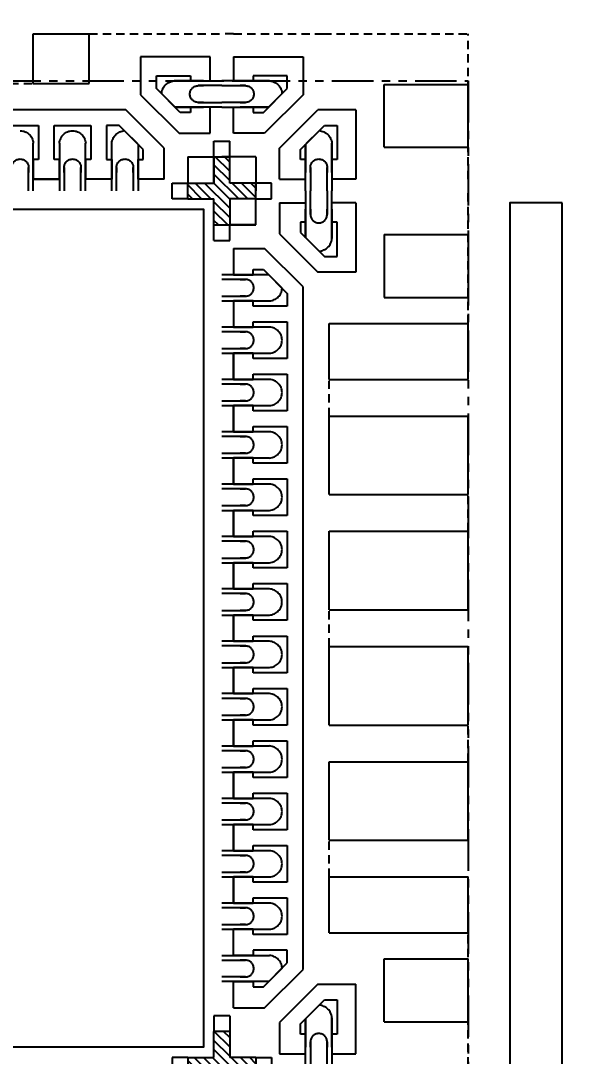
# Model space of a CAD drawing. Extents: x 0 to 864, y 0 to 559.
# Drawn here: x 329.89 to 340.63, y 402.69 to 422.47 of the extents above; entities that cross this region are included whole.
import ezdxf

# ---------------------------------------------------------------- set-up
doc = ezdxf.new("R2010")
doc.units = 0
doc.header["$LTSCALE"] = 12.7
doc.header["$MEASUREMENT"] = 0
doc.header["$PDMODE"] = 2
doc.linetypes.add('HIDDEN', pattern=[0.375, 0.25, -0.125])
doc.linetypes.add('PHANTOM', pattern=[2.5, 1.25, -0.25, 0.25, -0.25, 0.25, -0.25])
doc.layers.get('0').update_dxf_attribs({"linetype": 'CONTINUOUS'})
doc.layers.get('DEFPOINTS').update_dxf_attribs({"linetype": 'CONTINUOUS'})
for name, color, linetype in [('SH-01_DIM', 4, 'CONTINUOUS'), ('SH-01_HATCH', 10, 'CONTINUOUS'), ('SH-01_HIDDEN', 6, 'HIDDEN'), ('SH-01_MISC', 5, 'CONTINUOUS'), ('SH-01_OBJECT', 7, 'CONTINUOUS'), ('SH-01_PHANTOM', 1, 'PHANTOM')]:
    doc.layers.add(name, color=color, linetype=linetype)
doc.styles.get("Standard").update_dxf_attribs({"font": 'simplex.shx', "width": 0.82})
doc.dimstyles.get("Standard").update_dxf_attribs({"dimtxt": 0.18, "dimasz": 0.18, "dimexe": 0.18, "dimexo": 0.0625, "dimgap": 0.09, "dimtad": 0, "dimtih": 1, "dimtoh": 1, "dimdec": 4, "dimzin": 0, "dimdsep": 46, "dimtxsty": 'Standard', "dimcen": 0.09, "dimadec": 0, "dimazin": 0, "dimtfac": 1, "dimtdec": 4, "dimtofl": 0, "dimtmove": 0, "dimatfit": 3, "dimfxl": 1, "dimtolj": 1, "dimtzin": 0, "dimarcsym": 0})

# ---------------------------------------------------------------- blocks, each defined once
blk = doc.blocks.new('*D110')
at = {"layer": 'DEFPOINTS', "color": 0, "ltscale": 0.05, "transparency": 16777216}
for p in [(142.081, 441.652), (142.081, 429.037), (437.581, 335.717)]:
    blk.add_point(p, dxfattribs=at)
at = {"layer": 'SH-01_DIM', "ltscale": 0.05, "transparency": 16777216}
blk.add_line((142.081, 431.577), (142.081, 441.652), dxfattribs=at)
at = {"layer": 'SH-01_DIM', "ltscale": 0.05, "transparency": 16777216, "insert": (142.081, 446.637), "char_height": 1.524, "attachment_point": 5, "rotation": 90}
blk.add_mtext('\\A1; 147.7500', dxfattribs=at)
blk = doc.blocks.new('_Open30')
at = {"color": 0, "lineweight": -2}
for p, q in [((-1, 0.2679), (0, 0)), ((0, 0), (-1, -0.2679)), ((0, 0), (-1, 0))]:
    blk.add_line(p, q, dxfattribs=at)
blk = doc.blocks.new('*D111')
at = {"layer": 'DEFPOINTS', "color": 0, "ltscale": 0.05, "transparency": 16777216}
for p in [(132.086, 446.023), (137.581, 429.717), (437.581, 335.717)]:
    blk.add_point(p, dxfattribs=at)
at = {"layer": 'SH-01_DIM', "ltscale": 0.05, "transparency": 16777216}
for p, q in [((132.086, 439.673), (132.086, 446.023)), ((137.581, 436.067), (132.086, 439.673)), ((137.581, 432.257), (137.581, 436.067))]:
    blk.add_line(p, q, dxfattribs=at)
at = {"layer": 'SH-01_DIM', "ltscale": 0.05, "transparency": 16777216, "insert": (132.086, 454.967), "char_height": 1.524, "attachment_point": 5, "rotation": 90}
blk.add_mtext('\\A1; 150.000±0.0760', dxfattribs=at)
blk = doc.blocks.new('*D113')
at = {"layer": 'DEFPOINTS', "color": 0, "ltscale": 0.05, "transparency": 16777216}
for p in [(181.739, 453.515), (178.681, 429.037), (437.581, 335.717)]:
    blk.add_point(p, dxfattribs=at)
at = {"layer": 'SH-01_DIM', "ltscale": 0.05, "transparency": 16777216}
for p, q in [((181.739, 447.165), (181.739, 453.515)), ((178.681, 440.815), (181.739, 447.165)), ((178.681, 431.577), (178.681, 440.815))]:
    blk.add_line(p, q, dxfattribs=at)
at = {"layer": 'SH-01_DIM', "ltscale": 0.05, "transparency": 16777216, "insert": (181.739, 458.5), "char_height": 1.524, "attachment_point": 5, "rotation": 90}
blk.add_mtext('\\A1; 129.4500', dxfattribs=at)
blk = doc.blocks.new('*D114')
at = {"layer": 'DEFPOINTS', "color": 0, "ltscale": 0.05, "transparency": 16777216}
for p in [(278.512, 453.515), (278.431, 429.037), (437.581, 335.717)]:
    blk.add_point(p, dxfattribs=at)
at = {"layer": 'SH-01_DIM', "ltscale": 0.05, "transparency": 16777216}
for p, q in [((278.512, 447.165), (278.512, 453.515)), ((278.431, 440.815), (278.512, 447.165)), ((278.431, 431.577), (278.431, 440.815))]:
    blk.add_line(p, q, dxfattribs=at)
at = {"layer": 'SH-01_DIM', "ltscale": 0.05, "transparency": 16777216, "insert": (278.512, 458.024), "char_height": 1.524, "attachment_point": 5, "rotation": 90}
blk.add_mtext('\\A1; 79.5750', dxfattribs=at)
blk = doc.blocks.new('*D115')
at = {"layer": 'DEFPOINTS', "color": 0, "ltscale": 0.05, "transparency": 16777216}
for p in [(289.241, 453.515), (289.831, 429.037), (437.581, 335.717)]:
    blk.add_point(p, dxfattribs=at)
at = {"layer": 'SH-01_DIM', "ltscale": 0.05, "transparency": 16777216}
for p, q in [((289.241, 447.165), (289.241, 453.515)), ((289.831, 440.815), (289.241, 447.165)), ((289.831, 431.577), (289.831, 440.815))]:
    blk.add_line(p, q, dxfattribs=at)
at = {"layer": 'SH-01_DIM', "ltscale": 0.05, "transparency": 16777216, "insert": (289.241, 458.024), "char_height": 1.524, "attachment_point": 5, "rotation": 90}
blk.add_mtext('\\A1; 73.8750', dxfattribs=at)
blk = doc.blocks.new('*D116')
at = {"layer": 'DEFPOINTS', "color": 0, "ltscale": 0.05, "transparency": 16777216}
for p in [(323.835, 453.515), (326.431, 429.037), (437.581, 335.717)]:
    blk.add_point(p, dxfattribs=at)
at = {"layer": 'SH-01_DIM', "ltscale": 0.05, "transparency": 16777216}
for p, q in [((323.835, 447.165), (323.835, 453.515)), ((326.431, 440.815), (323.835, 447.165)), ((326.431, 431.577), (326.431, 440.815))]:
    blk.add_line(p, q, dxfattribs=at)
at = {"layer": 'SH-01_DIM', "ltscale": 0.05, "transparency": 16777216, "insert": (323.835, 458.024), "char_height": 1.524, "attachment_point": 5, "rotation": 90}
blk.add_mtext('\\A1; 55.5750', dxfattribs=at)
blk = doc.blocks.new('*U61')
at = {"layer": 'SH-01_MISC', "ltscale": 0.05}
blk.add_lwpolyline([(-8, 8), (8, 8), (8, -8), (-8, -8)], close=True, dxfattribs=at)
blk = doc.blocks.new('*U62')
at = {"color": 0, "linetype": 'ByBlock', "lineweight": -2, "transparency": 16777216}
blk.add_blockref('*U61', (167, 150.3), dxfattribs=at)
blk = doc.blocks.new('A$C1BB75304')
at = {"layer": 'SH-01_HIDDEN'}
for p, q in [((1.68, 16.78), (1.68, 15.887)), ((1.77, 16.33), (1.77, 16.78)), ((2.09, 16.78), (2.09, 16.33)), ((2.18, 15.87), (2.18, 16.78)), ((1.68, 15.887), (1.68, 16.43)), ((1.77, 16.43), (1.77, 16.33)), ((2.09, 16.33), (2.09, 16.43)), ((2.18, 16.43), (2.18, 15.87)), ((1.937, 15.63), (1.69, 15.877)), ((0.973, 15.18), (0.08, 15.18)), ((0.53, 15.09), (0.08, 15.09)), ((0.973, 15.18), (0.43, 15.18)), ((0.43, 15.09), (0.53, 15.09)), ((1.23, 14.923), (0.983, 15.17)), ((0.08, 14.77), (0.53, 14.77)), ((0.08, 14.68), (0.99, 14.68)), ((0.53, 14.77), (0.43, 14.77)), ((0.43, 14.68), (0.99, 14.68)), ((0.99, 14.18), (0.08, 14.18)), ((0.53, 14.09), (0.08, 14.09)), ((0.99, 14.18), (0.43, 14.18)), ((0.43, 14.09), (0.53, 14.09)), ((0.08, 13.77), (0.53, 13.77)), ((0.08, 13.68), (0.99, 13.68)), ((0.53, 13.77), (0.43, 13.77)), ((0.43, 13.68), (0.99, 13.68)), ((0.99, 13.18), (0.08, 13.18)), ((0.53, 13.09), (0.08, 13.09)), ((0.99, 13.18), (0.43, 13.18)), ((0.43, 13.09), (0.53, 13.09)), ((0.08, 12.77), (0.53, 12.77)), ((0.08, 12.68), (0.99, 12.68)), ((0.53, 12.77), (0.43, 12.77)), ((0.43, 12.68), (0.99, 12.68)), ((0.99, 12.18), (0.08, 12.18)), ((0.53, 12.09), (0.08, 12.09)), ((0.99, 12.18), (0.43, 12.18)), ((0.43, 12.09), (0.53, 12.09)), ((0.08, 11.77), (0.53, 11.77)), ((0.08, 11.68), (0.99, 11.68)), ((0.53, 11.77), (0.43, 11.77)), ((0.43, 11.68), (0.99, 11.68)), ((0.99, 11.18), (0.08, 11.18)), ((0.53, 11.09), (0.08, 11.09)), ((0.99, 11.18), (0.43, 11.18)), ((0.43, 11.09), (0.53, 11.09)), ((0.08, 10.77), (0.53, 10.77)), ((0.08, 10.68), (0.99, 10.68)), ((0.53, 10.77), (0.43, 10.77)), ((0.43, 10.68), (0.99, 10.68)), ((0.99, 10.18), (0.08, 10.18)), ((0.53, 10.09), (0.08, 10.09)), ((0.99, 10.18), (0.43, 10.18)), ((0.43, 10.09), (0.53, 10.09)), ((0.08, 9.77), (0.53, 9.77)), ((0.53, 9.77), (0.43, 9.77)), ((0.08, 9.68), (0.99, 9.68)), ((0.43, 9.68), (0.99, 9.68)), ((0.99, 9.18), (0.08, 9.18)), ((0.99, 9.18), (0.43, 9.18)), ((0.53, 9.09), (0.08, 9.09)), ((0.43, 9.09), (0.53, 9.09)), ((0.08, 8.77), (0.53, 8.77)), ((0.53, 8.77), (0.43, 8.77)), ((0.08, 8.68), (0.99, 8.68)), ((0.43, 8.68), (0.99, 8.68)), ((0.99, 8.18), (0.08, 8.18)), ((0.99, 8.18), (0.43, 8.18)), ((0.53, 8.09), (0.08, 8.09)), ((0.43, 8.09), (0.53, 8.09)), ((0.08, 7.77), (0.53, 7.77)), ((0.53, 7.77), (0.43, 7.77)), ((0.08, 7.68), (0.99, 7.68)), ((0.43, 7.68), (0.99, 7.68)), ((0.99, 7.18), (0.08, 7.18)), ((0.99, 7.18), (0.43, 7.18)), ((0.53, 7.09), (0.08, 7.09)), ((0.43, 7.09), (0.53, 7.09)), ((0.08, 6.77), (0.53, 6.77)), ((0.53, 6.77), (0.43, 6.77)), ((0.08, 6.68), (0.99, 6.68)), ((0.43, 6.68), (0.99, 6.68)), ((0.99, 6.18), (0.08, 6.18)), ((0.99, 6.18), (0.43, 6.18)), ((0.53, 6.09), (0.08, 6.09)), ((0.43, 6.09), (0.53, 6.09)), ((0.08, 5.77), (0.53, 5.77)), ((0.53, 5.77), (0.43, 5.77)), ((0.08, 5.68), (0.99, 5.68)), ((0.43, 5.68), (0.99, 5.68)), ((0.99, 5.18), (0.08, 5.18)), ((0.99, 5.18), (0.43, 5.18)), ((0.53, 5.09), (0.08, 5.09)), ((0.43, 5.09), (0.53, 5.09)), ((0.08, 4.77), (0.53, 4.77)), ((0.53, 4.77), (0.43, 4.77)), ((0.08, 4.68), (0.99, 4.68)), ((0.43, 4.68), (0.99, 4.68)), ((0.99, 4.18), (0.08, 4.18)), ((0.99, 4.18), (0.43, 4.18)), ((0.53, 4.09), (0.08, 4.09)), ((0.43, 4.09), (0.53, 4.09)), ((0.08, 3.77), (0.53, 3.77)), ((0.53, 3.77), (0.43, 3.77)), ((0.08, 3.68), (0.99, 3.68)), ((0.43, 3.68), (0.99, 3.68)), ((0.99, 3.18), (0.08, 3.18)), ((0.99, 3.18), (0.43, 3.18)), ((0.53, 3.09), (0.08, 3.09)), ((0.43, 3.09), (0.53, 3.09)), ((0.08, 2.77), (0.53, 2.77)), ((0.53, 2.77), (0.43, 2.77)), ((0.08, 2.68), (0.99, 2.68)), ((0.43, 2.68), (0.99, 2.68)), ((0.08, 2.18), (0.99, 2.18)), ((0.43, 2.18), (0.99, 2.18)), ((0.08, 2.09), (0.53, 2.09)), ((0.53, 2.09), (0.43, 2.09)), ((1.23, 1.937), (0.983, 1.69)), ((0.53, 1.77), (0.08, 1.77)), ((0.973, 1.68), (0.08, 1.68)), ((0.43, 1.77), (0.53, 1.77)), ((0.973, 1.68), (0.43, 1.68)), ((1.937, 1.23), (1.69, 0.983)), ((2.18, 0.43), (2.18, 0.99)), ((2.18, 0.99), (2.18, 0.08)), ((1.68, 0.973), (1.68, 0.43)), ((1.68, 0.08), (1.68, 0.973)), ((1.77, 0.43), (1.77, 0.53)), ((1.77, 0.53), (1.77, 0.08)), ((2.09, 0.53), (2.09, 0.43)), ((2.09, 0.08), (2.09, 0.53))]:
    blk.add_line(p, q, dxfattribs=at)
at = {"layer": 'SH-01_HIDDEN', "ltscale": 0.05}
for p, q in [((4.78, 14.247), (4.78, 16.78)), ((2.13, 12.48), (2.13, 13.18)), ((4.78, 10.28), (4.78, 10.98)), ((2.13, 8.08), (2.13, 8.78)), ((4.78, 5.88), (4.78, 6.58)), ((2.13, 3.68), (2.13, 4.38)), ((4.78, 0.08), (4.78, 2.613))]:
    blk.add_line(p, q, dxfattribs=at)
at = {"layer": 'SH-01_HIDDEN'}
for centre, radius, start, end in [((1.93, 16.33), 0.16, 180, 0), ((1.922, 15.888), 0.259, 273.3488, 355.9159), ((0.53, 14.93), 0.16, 270, 90), ((0.972, 14.938), 0.259, 274.0841, 356.6512), ((0.53, 13.93), 0.16, 270, 90), ((0.972, 13.923), 0.258, 1.6515, 86.0105), ((0.972, 13.937), 0.258, 273.9902, 358.3483), ((0.53, 12.93), 0.16, 270, 90), ((0.972, 12.923), 0.258, 1.6515, 86.0105), ((0.972, 12.937), 0.258, 273.9902, 358.3483), ((0.53, 11.93), 0.16, 270, 90), ((0.972, 11.923), 0.258, 1.6515, 86.0105), ((0.972, 11.937), 0.258, 273.9902, 358.3483), ((0.53, 10.93), 0.16, 270, 90), ((0.972, 10.923), 0.258, 1.6515, 86.0105), ((0.972, 10.937), 0.258, 273.9902, 358.3483), ((0.53, 9.93), 0.16, 270, 90), ((0.972, 9.923), 0.258, 1.6515, 86.0105), ((0.972, 9.937), 0.258, 273.9902, 358.3483), ((0.972, 8.923), 0.258, 1.6515, 86.0105), ((0.53, 8.93), 0.16, 270, 90), ((0.972, 8.937), 0.258, 273.9902, 358.3483), ((0.972, 7.923), 0.258, 1.6515, 86.0105), ((0.53, 7.93), 0.16, 270, 90), ((0.972, 7.937), 0.258, 273.9902, 358.3483), ((0.972, 6.923), 0.258, 1.6515, 86.0105), ((0.53, 6.93), 0.16, 270, 90), ((0.972, 6.937), 0.258, 273.9902, 358.3483), ((0.972, 5.923), 0.258, 1.6515, 86.0105), ((0.53, 5.93), 0.16, 270, 90), ((0.972, 5.937), 0.258, 273.9902, 358.3483), ((0.972, 4.923), 0.258, 1.6515, 86.0105), ((0.53, 4.93), 0.16, 270, 90), ((0.972, 4.937), 0.258, 273.9902, 358.3483), ((0.972, 3.923), 0.258, 1.6515, 86.0105), ((0.53, 3.93), 0.16, 270, 90), ((0.972, 3.937), 0.258, 273.9902, 358.3483), ((0.972, 2.923), 0.258, 1.6515, 86.0105), ((0.53, 2.93), 0.16, 270, 90), ((0.972, 2.937), 0.258, 273.9902, 358.3483), ((0.972, 1.922), 0.259, 3.3488, 85.9159), ((0.53, 1.93), 0.16, 270, 90), ((1.922, 0.972), 0.259, 4.0841, 86.6512), ((1.93, 0.53), 0.16, 0, 180)]:
    blk.add_arc(centre, radius, start, end, dxfattribs=at)
at = {"layer": 'SH-01_OBJECT', "ltscale": 0.05}
for p, q in [((0.73, 16.63), (0.23, 16.63)), ((0.23, 16.63), (0.23, 16.13)), ((0.73, 16.63), (0.23, 16.63)), ((0.23, 16.63), (0.23, 16.13)), ((1.18, 16.555), (1.68, 16.555)), ((2.64, 16.555), (2.18, 16.555)), ((2.64, 16.555), (2.64, 15.23)), ((3.18, 15.947), (4.78, 15.947)), ((0.305, 15.68), (0.305, 15.18)), ((0.305, 15.68), (0.897, 15.68)), ((0.305, 14.68), (0.305, 14.18)), ((3.18, 14.747), (4.78, 14.747)), ((2.13, 14.247), (4.78, 14.247)), ((4.78, 13.18), (4.78, 14.247)), ((0.305, 13.18), (0.305, 13.68)), ((0.305, 13.68), (0.305, 13.18)), ((2.13, 13.18), (4.78, 13.18)), ((0.305, 12.18), (0.305, 12.68)), ((0.305, 12.68), (0.305, 12.18)), ((2.13, 12.48), (4.78, 12.48)), ((4.78, 10.98), (4.78, 12.48)), ((0.305, 11.18), (0.305, 11.68)), ((0.305, 11.68), (0.305, 11.18)), ((2.13, 10.98), (4.78, 10.98)), ((0.305, 10.18), (0.305, 10.68)), ((0.305, 10.68), (0.305, 10.18)), ((2.13, 10.28), (4.78, 10.28)), ((4.78, 8.78), (4.78, 10.28)), ((4.78, 8.78), (4.78, 10.28)), ((0.305, 9.18), (0.305, 9.68)), ((0.305, 9.68), (0.305, 9.18)), ((2.13, 8.78), (4.78, 8.78)), ((0.305, 8.18), (0.305, 8.68)), ((0.305, 8.68), (0.305, 8.18)), ((2.13, 8.08), (4.78, 8.08)), ((4.78, 6.58), (4.78, 8.08)), ((0.305, 7.18), (0.305, 7.68)), ((0.305, 7.68), (0.305, 7.18)), ((0.305, 6.18), (0.305, 6.68)), ((0.305, 6.68), (0.305, 6.18)), ((2.13, 6.58), (4.78, 6.58)), ((2.13, 5.88), (4.78, 5.88)), ((4.78, 4.38), (4.78, 5.88)), ((0.305, 5.18), (0.305, 5.68)), ((0.305, 5.68), (0.305, 5.18)), ((0.305, 4.18), (0.305, 4.68)), ((0.305, 4.68), (0.305, 4.18)), ((2.13, 4.38), (4.78, 4.38)), ((0.305, 3.18), (0.305, 3.68)), ((0.305, 3.68), (0.305, 3.18)), ((2.13, 3.68), (4.78, 3.68)), ((4.78, 2.613), (4.78, 3.68)), ((0.305, 2.18), (0.305, 2.68)), ((0.305, 2.18), (0.305, 2.68)), ((2.13, 2.613), (4.78, 2.613)), ((3.18, 2.113), (4.78, 2.113)), ((0.305, 1.18), (0.305, 1.68)), ((1.913, 1.63), (2.64, 1.63)), ((2.64, 0.305), (2.64, 1.63)), ((3.18, 0.913), (4.78, 0.913)), ((1.18, 0.305), (1.68, 0.305)), ((2.18, 0.305), (2.64, 0.305))]:
    blk.add_line(p, q, dxfattribs=at)
at = {"layer": 'SH-01_OBJECT', "linetype": 'Continuous'}
for p, q in [((0.73, 16.13), (0.73, 16.63)), ((0.73, 16.13), (0.23, 16.13)), ((3.18, 15.947), (3.18, 14.747)), ((4.78, 15.947), (4.78, 14.747)), ((2.13, 13.18), (2.13, 14.247)), ((2.13, 10.98), (2.13, 12.48)), ((2.13, 8.78), (2.13, 10.28)), ((2.13, 6.58), (2.13, 8.08)), ((2.13, 4.38), (2.13, 5.88)), ((2.13, 2.613), (2.13, 3.68)), ((3.18, 0.913), (3.18, 2.113)), ((4.78, 0.913), (4.78, 2.113))]:
    blk.add_line(p, q, dxfattribs=at)
at = {"layer": 'SH-01_OBJECT'}
for p, q in [((0.73, 16.13), (0.73, 16.63)), ((1.18, 16.555), (1.18, 15.963)), ((1.68, 16.555), (1.68, 16.18)), ((2.18, 16.18), (2.18, 16.555)), ((0.23, 16.13), (0.73, 16.13)), ((1.68, 16.18), (1.58, 16.18)), ((1.58, 16.18), (1.58, 15.987)), ((2.28, 16.18), (2.18, 16.18)), ((2.28, 15.53), (2.28, 16.18)), ((1.18, 15.963), (1.913, 15.23)), ((1.58, 15.987), (2.037, 15.53)), ((1.63, 14.947), (0.897, 15.68)), ((2.037, 15.53), (2.28, 15.53)), ((0.68, 15.18), (0.68, 15.28)), ((0.68, 15.28), (0.873, 15.28)), ((0.873, 15.28), (1.33, 14.823)), ((2.64, 15.23), (1.913, 15.23)), ((0.305, 15.18), (0.68, 15.18)), ((1.63, 1.913), (1.63, 14.947)), ((0.68, 14.68), (0.305, 14.68)), ((0.68, 14.58), (0.68, 14.68)), ((1.33, 14.823), (1.33, 14.58)), ((1.33, 14.58), (0.68, 14.58)), ((0.68, 14.18), (0.68, 14.28)), ((0.68, 14.28), (1.33, 14.28)), ((1.33, 14.28), (1.33, 13.58)), ((0.305, 14.18), (0.68, 14.18)), ((0.68, 13.68), (0.305, 13.68)), ((0.68, 13.58), (0.68, 13.68)), ((1.33, 13.58), (0.68, 13.58)), ((0.68, 13.18), (0.68, 13.28)), ((0.68, 13.28), (1.33, 13.28)), ((1.33, 13.28), (1.33, 12.58)), ((0.305, 13.18), (0.68, 13.18)), ((0.68, 12.68), (0.305, 12.68)), ((0.68, 12.58), (0.68, 12.68)), ((1.33, 12.58), (0.68, 12.58)), ((0.68, 12.18), (0.68, 12.28)), ((0.68, 12.28), (1.33, 12.28)), ((1.33, 12.28), (1.33, 11.58)), ((0.305, 12.18), (0.68, 12.18)), ((0.68, 11.68), (0.305, 11.68)), ((0.68, 11.58), (0.68, 11.68)), ((1.33, 11.58), (0.68, 11.58)), ((0.68, 11.18), (0.68, 11.28)), ((0.68, 11.28), (1.33, 11.28)), ((1.33, 11.28), (1.33, 10.58)), ((0.305, 11.18), (0.68, 11.18)), ((0.68, 10.68), (0.305, 10.68)), ((0.68, 10.58), (0.68, 10.68)), ((1.33, 10.58), (0.68, 10.58)), ((0.305, 10.18), (0.68, 10.18)), ((0.68, 10.18), (0.68, 10.28)), ((0.68, 10.28), (1.33, 10.28)), ((1.33, 10.28), (1.33, 9.58)), ((0.68, 9.68), (0.305, 9.68)), ((0.68, 9.58), (0.68, 9.68)), ((1.33, 9.58), (0.68, 9.58)), ((0.305, 9.18), (0.68, 9.18)), ((0.68, 9.18), (0.68, 9.28)), ((0.68, 9.28), (1.33, 9.28)), ((1.33, 9.28), (1.33, 8.58)), ((0.68, 8.68), (0.305, 8.68)), ((0.68, 8.58), (0.68, 8.68)), ((1.33, 8.58), (0.68, 8.58)), ((0.305, 8.18), (0.68, 8.18)), ((0.68, 8.18), (0.68, 8.28)), ((0.68, 8.28), (1.33, 8.28)), ((1.33, 8.28), (1.33, 7.58)), ((0.68, 7.68), (0.305, 7.68)), ((0.68, 7.58), (0.68, 7.68)), ((1.33, 7.58), (0.68, 7.58)), ((0.305, 7.18), (0.68, 7.18)), ((0.68, 7.18), (0.68, 7.28)), ((0.68, 7.28), (1.33, 7.28)), ((1.33, 7.28), (1.33, 6.58)), ((0.68, 6.68), (0.305, 6.68)), ((0.68, 6.58), (0.68, 6.68)), ((1.33, 6.58), (0.68, 6.58)), ((0.305, 6.18), (0.68, 6.18)), ((0.68, 6.18), (0.68, 6.28)), ((0.68, 6.28), (1.33, 6.28)), ((1.33, 6.28), (1.33, 5.58)), ((0.68, 5.68), (0.305, 5.68)), ((0.68, 5.58), (0.68, 5.68)), ((1.33, 5.58), (0.68, 5.58)), ((0.305, 5.18), (0.68, 5.18)), ((0.68, 5.18), (0.68, 5.28)), ((0.68, 5.28), (1.33, 5.28)), ((1.33, 5.28), (1.33, 4.58)), ((0.68, 4.68), (0.305, 4.68)), ((0.68, 4.58), (0.68, 4.68)), ((1.33, 4.58), (0.68, 4.58)), ((0.305, 4.18), (0.68, 4.18)), ((0.68, 4.18), (0.68, 4.28)), ((0.68, 4.28), (1.33, 4.28)), ((1.33, 4.28), (1.33, 3.58)), ((0.68, 3.68), (0.305, 3.68)), ((0.68, 3.58), (0.68, 3.68)), ((1.33, 3.58), (0.68, 3.58)), ((0.305, 3.18), (0.68, 3.18)), ((0.68, 3.18), (0.68, 3.28)), ((0.68, 3.28), (1.33, 3.28)), ((1.33, 3.28), (1.33, 2.58)), ((0.68, 2.68), (0.305, 2.68)), ((0.68, 2.58), (0.68, 2.68)), ((1.33, 2.58), (0.68, 2.58)), ((0.68, 2.18), (0.305, 2.18)), ((0.68, 2.28), (0.68, 2.18)), ((1.33, 2.28), (0.68, 2.28)), ((1.33, 2.037), (1.33, 2.28)), ((0.873, 1.58), (1.33, 2.037)), ((0.897, 1.18), (1.63, 1.913)), ((0.305, 1.68), (0.68, 1.68)), ((0.68, 1.68), (0.68, 1.58)), ((1.913, 1.63), (1.18, 0.897)), ((0.68, 1.58), (0.873, 1.58)), ((1.58, 0.873), (2.037, 1.33)), ((2.037, 1.33), (2.28, 1.33)), ((2.28, 1.33), (2.28, 0.68)), ((0.305, 1.18), (0.897, 1.18)), ((1.18, 0.897), (1.18, 0.305)), ((1.58, 0.68), (1.58, 0.873)), ((1.68, 0.68), (1.58, 0.68)), ((1.68, 0.305), (1.68, 0.68)), ((2.28, 0.68), (2.18, 0.68)), ((2.18, 0.68), (2.18, 0.305))]:
    blk.add_line(p, q, dxfattribs=at)
blk = doc.blocks.new('A$C6C8170C2')
at = {"layer": 'SH-01_HIDDEN'}
for p, q in [((8.21, 3), (8.21, 2.55)), ((8.3, 3), (8.3, 2.09)), ((8.8, 2.09), (8.8, 3)), ((8.89, 2.55), (8.89, 3)), ((9.21, 3), (9.21, 2.55)), ((9.3, 3), (9.3, 2.09)), ((9.8, 3), (9.8, 2.09)), ((9.89, 3), (9.89, 2.55)), ((10.21, 2.55), (10.21, 3)), ((10.3, 2.107), (10.3, 3)), ((8.21, 2.55), (8.21, 2.65)), ((8.3, 2.65), (8.3, 2.09)), ((8.8, 2.09), (8.8, 2.65)), ((8.89, 2.65), (8.89, 2.55)), ((9.21, 2.55), (9.21, 2.65)), ((9.3, 2.65), (9.3, 2.09)), ((9.8, 2.65), (9.8, 2.09)), ((9.89, 2.55), (9.89, 2.65)), ((10.21, 2.65), (10.21, 2.55)), ((10.3, 2.107), (10.3, 2.65)), ((10.043, 1.85), (10.29, 2.097)), ((10.75, 1.143), (10.997, 1.39)), ((11.007, 1.4), (11.55, 1.4)), ((11.9, 1.4), (11.007, 1.4)), ((11.55, 1.31), (11.45, 1.31)), ((11.45, 1.31), (11.9, 1.31)), ((11.45, 0.99), (11.55, 0.99)), ((11.9, 0.99), (11.45, 0.99)), ((11.55, 0.9), (10.99, 0.9)), ((10.99, 0.9), (11.9, 0.9))]:
    blk.add_line(p, q, dxfattribs=at)
at = {"layer": 'SH-01_HIDDEN', "ltscale": 0.05}
for p, q in [((7.6, 0.95), (8.3, 0.95)), ((9.367, 0), (11.9, 0))]:
    blk.add_line(p, q, dxfattribs=at)
at = {"layer": 'SH-01_HIDDEN'}
for centre, radius, start, end in [((8.05, 2.55), 0.16, 180, 0), ((9.05, 2.55), 0.16, 180, 0), ((10.05, 2.55), 0.16, 180, 0), ((8.043, 2.108), 0.258, 271.6517, 356.0098), ((9.057, 2.108), 0.258, 183.9895, 268.3485), ((9.043, 2.108), 0.258, 271.6517, 356.0098), ((10.058, 2.108), 0.259, 184.0841, 266.6512), ((11.45, 1.15), 0.16, 90, 270), ((11.008, 1.158), 0.259, 183.3488, 265.9159)]:
    blk.add_arc(centre, radius, start, end, dxfattribs=at)
at = {"layer": 'SH-01_OBJECT'}
for p, q in [((8.3, 2.4), (8.3, 2.775)), ((8.8, 2.775), (8.8, 2.4)), ((9.3, 2.4), (9.3, 2.775)), ((9.8, 2.4), (9.8, 2.775)), ((10.3, 2.775), (10.3, 2.4)), ((10.8, 2.775), (10.8, 2.183)), ((8.4, 2.4), (8.3, 2.4)), ((8.4, 1.75), (8.4, 2.4)), ((8.8, 2.4), (8.7, 2.4)), ((8.7, 2.4), (8.7, 1.75)), ((9.4, 2.4), (9.3, 2.4)), ((9.4, 1.75), (9.4, 2.4)), ((9.7, 2.4), (9.8, 2.4)), ((9.7, 1.75), (9.7, 2.4)), ((10.3, 2.4), (10.4, 2.4)), ((10.4, 2.4), (10.4, 2.207)), ((10.4, 2.207), (9.943, 1.75)), ((10.8, 2.183), (10.067, 1.45)), ((10.35, 1.167), (11.083, 1.9)), ((11.083, 1.9), (11.675, 1.9)), ((7.7, 1.75), (8.4, 1.75)), ((8.7, 1.75), (9.4, 1.75)), ((9.943, 1.75), (9.7, 1.75)), ((10.067, 1.45), (-2.967, 1.45)), ((11.107, 1.5), (10.65, 1.043)), ((11.3, 1.5), (11.107, 1.5)), ((11.3, 1.4), (11.3, 1.5)), ((11.675, 1.4), (11.3, 1.4)), ((10.35, 0.44), (10.35, 1.167)), ((10.65, 1.043), (10.65, 0.8)), ((10.65, 0.8), (11.3, 0.8)), ((11.3, 0.8), (11.3, 0.9)), ((11.3, 0.9), (11.675, 0.9))]:
    blk.add_line(p, q, dxfattribs=at)
at = {"layer": 'SH-01_OBJECT', "ltscale": 0.05}
for p, q in [((8.8, 2.775), (8.3, 2.775)), ((8.3, 2.775), (8.8, 2.775)), ((9.8, 2.775), (9.3, 2.775)), ((9.8, 2.775), (9.3, 2.775)), ((10.8, 2.775), (10.3, 2.775)), ((11.25, 2.85), (11.75, 2.85)), ((11.75, 2.85), (11.75, 2.35)), ((11.675, 1.9), (11.675, 1.4)), ((8.3, 0.95), (8.3, 0)), ((9.367, 0.95), (9.367, 0)), ((11.675, 0.9), (11.675, 0.44)), ((11.675, 0.44), (10.35, 0.44)), ((8.3, 0), (9.367, 0))]:
    blk.add_line(p, q, dxfattribs=at)
at = {"layer": 'SH-01_OBJECT', "linetype": 'Continuous'}
for p, q in [((11.25, 2.35), (11.25, 2.85)), ((11.25, 2.35), (11.75, 2.35)), ((8.3, 0.95), (9.367, 0.95))]:
    blk.add_line(p, q, dxfattribs=at)
blk = doc.blocks.new('A$C5C007AA3')
at = {"layer": 'SH-01_HIDDEN'}
for p, q in [((1.68, 3), (1.68, 2.107)), ((1.77, 2.55), (1.77, 3)), ((2.09, 3), (2.09, 2.55)), ((2.18, 2.09), (2.18, 3)), ((1.68, 2.107), (1.68, 2.65)), ((1.77, 2.65), (1.77, 2.55)), ((2.09, 2.55), (2.09, 2.65)), ((2.18, 2.65), (2.18, 2.09)), ((1.937, 1.85), (1.69, 2.097)), ((0.08, 1.4), (0.973, 1.4)), ((0.973, 1.4), (0.43, 1.4)), ((1.23, 1.143), (0.983, 1.39)), ((0.53, 1.31), (0.08, 1.31)), ((0.43, 1.31), (0.53, 1.31)), ((0.08, 0.99), (0.53, 0.99)), ((0.53, 0.99), (0.43, 0.99)), ((0.99, 0.9), (0.08, 0.9)), ((0.43, 0.9), (0.99, 0.9))]:
    blk.add_line(p, q, dxfattribs=at)
at = {"layer": 'SH-01_HIDDEN', "ltscale": 0.05}
for p, q in [((4.78, 2.775), (4.78, 3)), ((4.78, 2.775), (4.78, 1.067)), ((4.78, 1.067), (4.78, 0)), ((0.305, 0), (0.08, 0)), ((0.305, 0), (2.013, 0)), ((2.013, 0), (4.78, 0))]:
    blk.add_line(p, q, dxfattribs=at)
at = {"layer": 'SH-01_HIDDEN'}
for centre, radius, start, end in [((1.93, 2.55), 0.16, 180, 0), ((1.922, 2.108), 0.259, 273.3488, 355.9159), ((0.53, 1.15), 0.16, 270, 90), ((0.972, 1.158), 0.259, 274.0841, 356.6512)]:
    blk.add_arc(centre, radius, start, end, dxfattribs=at)
at = {"layer": 'SH-01_OBJECT', "linetype": 'Continuous'}
for p, q in [((0.73, 2.35), (0.73, 3)), ((0.73, 2.35), (0.73, 3)), ((0.73, 2.35), (0.08, 2.35)), ((0.73, 2.35), (0.08, 2.35)), ((3.18, 2.167), (3.18, 0.967)), ((4.78, 2.167), (4.78, 0.967))]:
    blk.add_line(p, q, dxfattribs=at)
at = {"layer": 'SH-01_OBJECT'}
for p, q in [((1.18, 2.775), (1.18, 2.183)), ((1.68, 2.775), (1.68, 2.4)), ((2.18, 2.4), (2.18, 2.775)), ((1.68, 2.4), (1.58, 2.4)), ((1.58, 2.4), (1.58, 2.207)), ((2.28, 2.4), (2.18, 2.4)), ((2.28, 1.75), (2.28, 2.4)), ((1.18, 2.183), (1.913, 1.45)), ((1.58, 2.207), (2.037, 1.75)), ((0.897, 1.9), (0.305, 1.9)), ((1.63, 1.167), (0.897, 1.9)), ((2.037, 1.75), (2.28, 1.75)), ((0.305, 1.4), (0.68, 1.4)), ((0.68, 1.4), (0.68, 1.5)), ((0.68, 1.5), (0.873, 1.5)), ((0.873, 1.5), (1.33, 1.043)), ((2.64, 1.45), (1.913, 1.45)), ((1.33, 1.043), (1.33, 0.8)), ((1.63, 0.44), (1.63, 1.167)), ((0.68, 0.9), (0.305, 0.9)), ((0.68, 0.8), (0.68, 0.9)), ((1.33, 0.8), (0.68, 0.8))]:
    blk.add_line(p, q, dxfattribs=at)
at = {"layer": 'SH-01_OBJECT', "ltscale": 0.05}
for p, q in [((1.18, 2.775), (1.68, 2.775)), ((2.64, 2.775), (2.18, 2.775)), ((2.64, 1.45), (2.64, 2.775)), ((3.18, 2.167), (4.78, 2.167)), ((0.305, 1.9), (0.305, 1.4)), ((0.305, 0.44), (0.305, 0.9)), ((3.18, 0.967), (4.78, 0.967)), ((0.305, 0.44), (1.63, 0.44))]:
    blk.add_line(p, q, dxfattribs=at)
blk = doc.blocks.new('A$C1BE279AF')
at = {"layer": 'SH-01_HATCH', "ltscale": 0.05}
h = blk.add_hatch(dxfattribs=at)
h.set_pattern_fill('ANSI31', color=10)
h.set_pattern_definition([(45, (2.30032, -1.11), (-0.0883883, 0.0883883), [])])
h.paths.add_polyline_path([(1.69, 1.19), (1.19, 1.19), (1.19, 1.69), (0.89, 1.69), (0.89, 1.19), (0.39, 1.19), (0.39, 0.89), (0.89, 0.89), (0.89, 0.39), (1.19, 0.39), (1.19, 0.89), (1.69, 0.89)])
at = {"layer": 'SH-01_HIDDEN'}
for p, q in [((0.89, 1.99), (1.19, 1.99)), ((0.89, 1.99), (0.89, 1.69)), ((1.19, 1.99), (1.19, 1.69)), ((0.09, 1.19), (0.09, 0.89)), ((0.39, 1.19), (0.09, 1.19)), ((1.69, 1.19), (1.99, 1.19)), ((1.99, 1.19), (1.99, 0.89)), ((0.09, 0.89), (0.39, 0.89)), ((1.99, 0.89), (1.69, 0.89)), ((0.89, 0.39), (0.89, 0.09)), ((1.19, 0.39), (1.19, 0.09)), ((0.89, 0.09), (1.19, 0.09))]:
    blk.add_line(p, q, dxfattribs=at)
at = {"layer": 'SH-01_OBJECT'}
for p, q in [((0.89, 1.69), (1.19, 1.69)), ((0.89, 1.69), (0.89, 1.19)), ((1.19, 1.19), (1.19, 1.69)), ((0.39, 1.19), (0.39, 0.89)), ((0.39, 1.19), (0.89, 1.19)), ((1.69, 1.19), (1.19, 1.19)), ((1.69, 1.19), (1.69, 0.89)), ((0.39, 0.89), (0.89, 0.89)), ((0.89, 0.39), (0.89, 0.89)), ((0.89, 0.89), (0.89, 0.89)), ((1.69, 0.89), (1.19, 0.89)), ((1.19, 0.89), (1.19, 0.89)), ((1.19, 0.89), (1.19, 0.39)), ((0.89, 0.39), (1.19, 0.39))]:
    blk.add_line(p, q, dxfattribs=at)
blk = doc.blocks.new('*D88')
at = {"layer": 'DEFPOINTS', "color": 0, "ltscale": 0.05, "transparency": 16777216}
for p in [(158.381, 441.652), (158.381, 410.867), (437.581, 335.717)]:
    blk.add_point(p, dxfattribs=at)
at = {"layer": 'SH-01_DIM', "ltscale": 0.05, "transparency": 16777216}
blk.add_line((158.381, 413.407), (158.381, 441.652), dxfattribs=at)
at = {"layer": 'SH-01_DIM', "ltscale": 0.05, "transparency": 16777216, "insert": (158.381, 446.637), "char_height": 1.524, "attachment_point": 5, "rotation": 90}
blk.add_mtext('\\A1; 139.6000', dxfattribs=at)
blk = doc.blocks.new('*D89')
at = {"layer": 'DEFPOINTS', "color": 0, "ltscale": 0.05, "transparency": 16777216}
for p in [(175.081, 441.652), (175.081, 410.867), (437.581, 335.717)]:
    blk.add_point(p, dxfattribs=at)
at = {"layer": 'SH-01_DIM', "ltscale": 0.05, "transparency": 16777216}
blk.add_line((175.081, 413.407), (175.081, 441.652), dxfattribs=at)
at = {"layer": 'SH-01_DIM', "ltscale": 0.05, "transparency": 16777216, "insert": (175.081, 446.518), "char_height": 1.524, "attachment_point": 5, "rotation": 90}
blk.add_mtext('\\A1; 131.2500', dxfattribs=at)
blk = doc.blocks.new('*D90')
at = {"layer": 'DEFPOINTS', "color": 0, "ltscale": 0.05, "transparency": 16777216}
for p in [(191.781, 441.652), (191.781, 410.867), (437.581, 335.717)]:
    blk.add_point(p, dxfattribs=at)
at = {"layer": 'SH-01_DIM', "ltscale": 0.05, "transparency": 16777216}
blk.add_line((191.781, 413.407), (191.781, 441.652), dxfattribs=at)
at = {"layer": 'SH-01_DIM', "ltscale": 0.05, "transparency": 16777216, "insert": (191.781, 446.637), "char_height": 1.524, "attachment_point": 5, "rotation": 90}
blk.add_mtext('\\A1; 122.9000', dxfattribs=at)
blk = doc.blocks.new('*D91')
at = {"layer": 'DEFPOINTS', "color": 0, "ltscale": 0.05, "transparency": 16777216}
for p in [(206.832, 441.652), (208.481, 410.867), (437.581, 335.717)]:
    blk.add_point(p, dxfattribs=at)
at = {"layer": 'SH-01_DIM', "ltscale": 0.05, "transparency": 16777216}
for p, q in [((206.832, 435.302), (206.832, 441.652)), ((208.481, 428.952), (206.832, 435.302)), ((208.481, 413.407), (208.481, 428.952))]:
    blk.add_line(p, q, dxfattribs=at)
at = {"layer": 'SH-01_DIM', "ltscale": 0.05, "transparency": 16777216, "insert": (206.832, 446.518), "char_height": 1.524, "attachment_point": 5, "rotation": 90}
blk.add_mtext('\\A1; 114.5500', dxfattribs=at)
blk = doc.blocks.new('*D92')
at = {"layer": 'DEFPOINTS', "color": 0, "ltscale": 0.05, "transparency": 16777216}
for p in [(225.018, 441.652), (225.181, 410.867), (437.581, 335.717)]:
    blk.add_point(p, dxfattribs=at)
at = {"layer": 'SH-01_DIM', "ltscale": 0.05, "transparency": 16777216}
for p, q in [((225.018, 435.302), (225.018, 441.652)), ((225.181, 428.952), (225.018, 435.302)), ((225.181, 413.407), (225.181, 428.952))]:
    blk.add_line(p, q, dxfattribs=at)
at = {"layer": 'SH-01_DIM', "ltscale": 0.05, "transparency": 16777216, "insert": (225.018, 446.637), "char_height": 1.524, "attachment_point": 5, "rotation": 90}
blk.add_mtext('\\A1; 106.2000', dxfattribs=at)
blk = doc.blocks.new('*D93')
at = {"layer": 'DEFPOINTS', "color": 0, "ltscale": 0.05, "transparency": 16777216}
for p in [(241.881, 441.652), (241.881, 410.867), (437.581, 335.717)]:
    blk.add_point(p, dxfattribs=at)
at = {"layer": 'SH-01_DIM', "ltscale": 0.05, "transparency": 16777216}
blk.add_line((241.881, 413.407), (241.881, 441.652), dxfattribs=at)
at = {"layer": 'SH-01_DIM', "ltscale": 0.05, "transparency": 16777216, "insert": (241.881, 446.161), "char_height": 1.524, "attachment_point": 5, "rotation": 90}
blk.add_mtext('\\A1; 97.8500', dxfattribs=at)
blk = doc.blocks.new('*D94')
at = {"layer": 'DEFPOINTS', "color": 0, "ltscale": 0.05, "transparency": 16777216}
for p in [(258.581, 441.652), (258.581, 410.867), (437.581, 335.717)]:
    blk.add_point(p, dxfattribs=at)
at = {"layer": 'SH-01_DIM', "ltscale": 0.05, "transparency": 16777216}
blk.add_line((258.581, 413.407), (258.581, 441.652), dxfattribs=at)
at = {"layer": 'SH-01_DIM', "ltscale": 0.05, "transparency": 16777216, "insert": (258.581, 446.161), "char_height": 1.524, "attachment_point": 5, "rotation": 90}
blk.add_mtext('\\A1; 89.5000', dxfattribs=at)
blk = doc.blocks.new('*D95')
at = {"layer": 'DEFPOINTS', "color": 0, "ltscale": 0.05, "transparency": 16777216}
for p in [(274.271, 441.652), (275.281, 410.867), (437.581, 335.717)]:
    blk.add_point(p, dxfattribs=at)
at = {"layer": 'SH-01_DIM', "ltscale": 0.05, "transparency": 16777216}
for p, q in [((274.271, 435.302), (274.271, 441.652)), ((275.281, 428.952), (274.271, 435.302)), ((275.281, 413.407), (275.281, 428.952))]:
    blk.add_line(p, q, dxfattribs=at)
at = {"layer": 'SH-01_DIM', "ltscale": 0.05, "transparency": 16777216, "insert": (274.271, 445.923), "char_height": 1.524, "attachment_point": 5, "rotation": 90}
blk.add_mtext('\\A1; 81.1500', dxfattribs=at)
blk = doc.blocks.new('*D96')
at = {"layer": 'DEFPOINTS', "color": 0, "ltscale": 0.05, "transparency": 16777216}
for p in [(291.981, 441.652), (291.981, 410.867), (437.581, 335.717)]:
    blk.add_point(p, dxfattribs=at)
at = {"layer": 'SH-01_DIM', "ltscale": 0.05, "transparency": 16777216}
blk.add_line((291.981, 413.407), (291.981, 441.652), dxfattribs=at)
at = {"layer": 'SH-01_DIM', "ltscale": 0.05, "transparency": 16777216, "insert": (291.981, 446.161), "char_height": 1.524, "attachment_point": 5, "rotation": 90}
blk.add_mtext('\\A1; 72.8000', dxfattribs=at)
blk = doc.blocks.new('*D97')
at = {"layer": 'DEFPOINTS', "color": 0, "ltscale": 0.05, "transparency": 16777216}
for p in [(308.681, 441.652), (308.681, 410.867), (437.581, 335.717)]:
    blk.add_point(p, dxfattribs=at)
at = {"layer": 'SH-01_DIM', "ltscale": 0.05, "transparency": 16777216}
blk.add_line((308.681, 413.407), (308.681, 441.652), dxfattribs=at)
at = {"layer": 'SH-01_DIM', "ltscale": 0.05, "transparency": 16777216, "insert": (308.681, 446.161), "char_height": 1.524, "attachment_point": 5, "rotation": 90}
blk.add_mtext('\\A1; 64.4500', dxfattribs=at)
blk = doc.blocks.new('*D98')
at = {"layer": 'DEFPOINTS', "color": 0, "ltscale": 0.05, "transparency": 16777216}
for p in [(321.787, 441.652), (325.381, 410.867), (437.581, 335.717)]:
    blk.add_point(p, dxfattribs=at)
at = {"layer": 'SH-01_DIM', "ltscale": 0.05, "transparency": 16777216}
for p, q in [((321.787, 435.302), (321.787, 441.652)), ((325.381, 428.952), (321.787, 435.302)), ((325.381, 413.407), (325.381, 428.952))]:
    blk.add_line(p, q, dxfattribs=at)
at = {"layer": 'SH-01_DIM', "ltscale": 0.05, "transparency": 16777216, "insert": (321.787, 446.042), "char_height": 1.524, "attachment_point": 5, "rotation": 90}
blk.add_mtext('\\A1; 56.1000', dxfattribs=at)
blk = doc.blocks.new('*D108')
at = {"layer": 'DEFPOINTS', "color": 0, "ltscale": 0.05, "transparency": 16777216}
for p in [(158.381, 410.867), (128.412, 409.558), (437.581, 335.717)]:
    blk.add_point(p, dxfattribs=at)
at = {"layer": 'SH-01_DIM', "ltscale": 0.05, "transparency": 16777216}
for p, q in [((141.112, 410.867), (134.762, 409.558)), ((155.841, 410.867), (141.112, 410.867)), ((134.762, 409.558), (128.412, 409.558))]:
    blk.add_line(p, q, dxfattribs=at)
at = {"layer": 'SH-01_DIM', "ltscale": 0.05, "transparency": 16777216, "insert": (123.903, 409.558), "char_height": 1.524, "attachment_point": 5}
blk.add_mtext('\\A1; 37.5750', dxfattribs=at)

msp = doc.modelspace()

# ---------------------------------------------------------------- linework, layer by layer
at = {"layer": 'SH-01_OBJECT', "ltscale": 0.05}
msp.add_lwpolyline([(340.23073, 418.99254), (339.23073, 418.99254), (339.23073, 378.99254), (340.23073, 378.99254)], close=True, dxfattribs=at)
at = {"layer": 'SH-01_PHANTOM', "ltscale": 0.05}
msp.add_lwpolyline([(145.33073, 421.31745), (338.43073, 421.31745), (338.43073, 250.11745), (145.33073, 250.11745)], close=True, dxfattribs=at)

# ---------------------------------------------------------------- block references
at = {"ltscale": 0.05, "xscale": -1, "rotation": 180}
msp.add_blockref('A$C5C007AA3', (333.65073, 422.21745), dxfattribs=at)
at = {"ltscale": 0.05, "row_count": 10, "column_count": 1, "row_spacing": 16.7, "column_spacing": 0}
msp.add_blockref('A$C1BB75304', (333.65073, 252.13754), dxfattribs=at)
msp.add_blockref('*U62', (158.38073, 260.56745))
at = {"layer": 'SH-01_HATCH', "ltscale": 0.05, "xscale": -1, "rotation": 180, "row_count": 1, "column_count": 6, "row_spacing": 0, "column_spacing": -16.7}
msp.add_blockref('A$C6C8170C2', (238.33073, 422.21745), dxfattribs=at)
at = {"layer": 'SH-01_OBJECT', "ltscale": 0.05, "xscale": -1, "rotation": 180, "row_count": 1, "column_count": 12, "row_spacing": 0, "column_spacing": -16.7}
msp.add_blockref('A$C1BE279AF', (148.99073, 420.25745), dxfattribs=at)
at = {"layer": 'SH-01_OBJECT', "ltscale": 0.05, "xscale": -1, "row_count": 10, "column_count": 1, "row_spacing": 16.7, "column_spacing": 0}
msp.add_blockref('A$C1BE279AF', (334.77073, 251.17744), dxfattribs=at)

# ---------------------------------------------------------------- dimensions: what is measured, and where the dimension line sits
at = {"layer": 'SH-01_DIM', "ltscale": 0.05}
for feature_location, offset, dtype, override, picture, middle in [((137.58073, 429.71745), (-5.49521, 16.30548), 1, {"dimscale": 25.4, "dimtxt": 0.06, "dimasz": 0.125, "dimexe": 0.1, "dimexo": 0.1, "dimgap": 0.03, "dimtih": 0, "dimtoh": 0, "dimdec": 3, "dimlfac": 0.5, "dimzin": 1, "dimpost": ' <>\\X', "dimblk": 'Open30', "dimcen": -0.09, "dimclrd": 256, "dimclre": 256, "dimclrt": 256, "dimazin": 1, "dimtol": 1, "dimlim": 0, "dimtp": 0.076, "dimtm": 0.076, "dimtofl": 1, "dimldrblk": 'Open30', "dimlwd": 65535, "dimlwe": 65535}, '*D111', (132.08552, 454.96735)), ((178.68073, 429.03745), (3.05794, 24.4779), 1, {"dimscale": 25.4, "dimtxt": 0.06, "dimasz": 0.125, "dimexe": 0.1, "dimexo": 0.1, "dimgap": 0.01, "dimtih": 0, "dimtoh": 0, "dimlfac": 0.5, "dimzin": 1, "dimpost": ' <>\\X', "dimblk": 'Open30', "dimcen": -0.09, "dimclrd": 256, "dimclre": 256, "dimclrt": 256, "dimazin": 1, "dimtp": 0.03, "dimtm": 0.03, "dimtofl": 1, "dimldrblk": 'Open30', "dimlwd": 65535, "dimlwe": 65535}, '*D113', (181.73867, 458.50028)), ((278.43073, 429.03745), (0.08084, 24.4779), 1, {"dimscale": 25.4, "dimtxt": 0.06, "dimasz": 0.125, "dimexe": 0.1, "dimexo": 0.1, "dimgap": 0.01, "dimtih": 0, "dimtoh": 0, "dimlfac": 0.5, "dimzin": 1, "dimpost": ' <>\\X', "dimblk": 'Open30', "dimcen": -0.09, "dimclrd": 256, "dimclre": 256, "dimclrt": 256, "dimazin": 1, "dimtp": 0.03, "dimtm": 0.03, "dimtofl": 1, "dimldrblk": 'Open30', "dimlwd": 65535, "dimlwe": 65535}, '*D114', (278.51157, 458.02421)), ((289.83073, 429.03745), (-0.58959, 24.4779), 1, {"dimscale": 25.4, "dimtxt": 0.06, "dimasz": 0.125, "dimexe": 0.1, "dimexo": 0.1, "dimgap": 0.01, "dimtih": 0, "dimtoh": 0, "dimlfac": 0.5, "dimzin": 1, "dimpost": ' <>\\X', "dimblk": 'Open30', "dimcen": -0.09, "dimclrd": 256, "dimclre": 256, "dimclrt": 256, "dimazin": 1, "dimtp": 0.03, "dimtm": 0.03, "dimtofl": 1, "dimldrblk": 'Open30', "dimlwd": 65535, "dimlwe": 65535}, '*D115', (289.24114, 458.02421)), ((326.43073, 429.03745), (-2.59545, 24.4779), 1, {"dimscale": 25.4, "dimtxt": 0.06, "dimasz": 0.125, "dimexe": 0.1, "dimexo": 0.1, "dimgap": 0.01, "dimtih": 0, "dimtoh": 0, "dimlfac": 0.5, "dimzin": 1, "dimpost": ' <>\\X', "dimblk": 'Open30', "dimcen": -0.09, "dimclrd": 256, "dimclre": 256, "dimclrt": 256, "dimazin": 1, "dimtp": 0.03, "dimtm": 0.03, "dimtofl": 1, "dimldrblk": 'Open30', "dimlwd": 65535, "dimlwe": 65535}, '*D116', (323.83528, 458.02421)), ((142.08073, 429.03745), (0, 12.61468), 1, {"dimscale": 25.4, "dimtxt": 0.06, "dimasz": 0.125, "dimexe": 0.1, "dimexo": 0.1, "dimgap": 0.01, "dimtih": 0, "dimtoh": 0, "dimlfac": 0.5, "dimzin": 1, "dimpost": ' <>\\X', "dimblk": 'Open30', "dimcen": -0.09, "dimclrd": 256, "dimclre": 256, "dimclrt": 256, "dimazin": 1, "dimtp": 0.03, "dimtm": 0.03, "dimtofl": 1, "dimldrblk": 'Open30', "dimlwd": 65535, "dimlwe": 65535}, '*D110', (142.08073, 446.63705)), ((158.38073, 410.86745), (0, 30.78468), 1, {"dimscale": 25.4, "dimtxt": 0.06, "dimasz": 0.125, "dimexe": 0.1, "dimexo": 0.1, "dimgap": 0.01, "dimtih": 0, "dimtoh": 0, "dimlfac": 0.5, "dimzin": 1, "dimpost": ' <>\\X', "dimblk": 'Open30', "dimcen": -0.09, "dimclrd": 256, "dimclre": 256, "dimclrt": 256, "dimazin": 1, "dimtp": 0.03, "dimtm": 0.03, "dimtofl": 1, "dimldrblk": 'Open30', "dimlwd": 65535, "dimlwe": 65535}, '*D88', (158.38073, 446.63705)), ((191.78073, 410.86745), (0, 30.78468), 1, {"dimscale": 25.4, "dimtxt": 0.06, "dimasz": 0.125, "dimexe": 0.1, "dimexo": 0.1, "dimgap": 0.01, "dimtih": 0, "dimtoh": 0, "dimlfac": 0.5, "dimzin": 1, "dimpost": ' <>\\X', "dimblk": 'Open30', "dimcen": -0.09, "dimclrd": 256, "dimclre": 256, "dimclrt": 256, "dimazin": 1, "dimtp": 0.03, "dimtm": 0.03, "dimtofl": 1, "dimldrblk": 'Open30', "dimlwd": 65535, "dimlwe": 65535}, '*D90', (191.78073, 446.63705)), ((225.18073, 410.86745), (-0.16266, 30.78468), 1, {"dimscale": 25.4, "dimtxt": 0.06, "dimasz": 0.125, "dimexe": 0.1, "dimexo": 0.1, "dimgap": 0.01, "dimtih": 0, "dimtoh": 0, "dimlfac": 0.5, "dimzin": 1, "dimpost": ' <>\\X', "dimblk": 'Open30', "dimcen": -0.09, "dimclrd": 256, "dimclre": 256, "dimclrt": 256, "dimazin": 1, "dimtp": 0.03, "dimtm": 0.03, "dimtofl": 1, "dimldrblk": 'Open30', "dimlwd": 65535, "dimlwe": 65535}, '*D92', (225.01807, 446.63705)), ((175.08073, 410.86745), (0, 30.78468), 1, {"dimscale": 25.4, "dimtxt": 0.06, "dimasz": 0.125, "dimexe": 0.1, "dimexo": 0.1, "dimgap": 0.01, "dimtih": 0, "dimtoh": 0, "dimlfac": 0.5, "dimzin": 1, "dimpost": ' <>\\X', "dimblk": 'Open30', "dimcen": -0.09, "dimclrd": 256, "dimclre": 256, "dimclrt": 256, "dimazin": 1, "dimtp": 0.03, "dimtm": 0.03, "dimtofl": 1, "dimldrblk": 'Open30', "dimlwd": 65535, "dimlwe": 65535}, '*D89', (175.08073, 446.51803)), ((208.48073, 410.86745), (-1.64922, 30.78468), 1, {"dimscale": 25.4, "dimtxt": 0.06, "dimasz": 0.125, "dimexe": 0.1, "dimexo": 0.1, "dimgap": 0.01, "dimtih": 0, "dimtoh": 0, "dimlfac": 0.5, "dimzin": 1, "dimpost": ' <>\\X', "dimblk": 'Open30', "dimcen": -0.09, "dimclrd": 256, "dimclre": 256, "dimclrt": 256, "dimazin": 1, "dimtp": 0.03, "dimtm": 0.03, "dimtofl": 1, "dimldrblk": 'Open30', "dimlwd": 65535, "dimlwe": 65535}, '*D91', (206.83151, 446.51803)), ((241.88073, 410.86745), (0, 30.78468), 1, {"dimscale": 25.4, "dimtxt": 0.06, "dimasz": 0.125, "dimexe": 0.1, "dimexo": 0.1, "dimgap": 0.01, "dimtih": 0, "dimtoh": 0, "dimlfac": 0.5, "dimzin": 1, "dimpost": ' <>\\X', "dimblk": 'Open30', "dimcen": -0.09, "dimclrd": 256, "dimclre": 256, "dimclrt": 256, "dimazin": 1, "dimtp": 0.03, "dimtm": 0.03, "dimtofl": 1, "dimldrblk": 'Open30', "dimlwd": 65535, "dimlwe": 65535}, '*D93', (241.88073, 446.16098)), ((258.58073, 410.86745), (0, 30.78468), 1, {"dimscale": 25.4, "dimtxt": 0.06, "dimasz": 0.125, "dimexe": 0.1, "dimexo": 0.1, "dimgap": 0.01, "dimtih": 0, "dimtoh": 0, "dimlfac": 0.5, "dimzin": 1, "dimpost": ' <>\\X', "dimblk": 'Open30', "dimcen": -0.09, "dimclrd": 256, "dimclre": 256, "dimclrt": 256, "dimazin": 1, "dimtp": 0.03, "dimtm": 0.03, "dimtofl": 1, "dimldrblk": 'Open30', "dimlwd": 65535, "dimlwe": 65535}, '*D94', (258.58073, 446.16098)), ((291.98073, 410.86745), (0, 30.78468), 1, {"dimscale": 25.4, "dimtxt": 0.06, "dimasz": 0.125, "dimexe": 0.1, "dimexo": 0.1, "dimgap": 0.01, "dimtih": 0, "dimtoh": 0, "dimlfac": 0.5, "dimzin": 1, "dimpost": ' <>\\X', "dimblk": 'Open30', "dimcen": -0.09, "dimclrd": 256, "dimclre": 256, "dimclrt": 256, "dimazin": 1, "dimtp": 0.03, "dimtm": 0.03, "dimtofl": 1, "dimldrblk": 'Open30', "dimlwd": 65535, "dimlwe": 65535}, '*D96', (291.98073, 446.16098)), ((308.68073, 410.86745), (0, 30.78468), 1, {"dimscale": 25.4, "dimtxt": 0.06, "dimasz": 0.125, "dimexe": 0.1, "dimexo": 0.1, "dimgap": 0.01, "dimtih": 0, "dimtoh": 0, "dimlfac": 0.5, "dimzin": 1, "dimpost": ' <>\\X', "dimblk": 'Open30', "dimcen": -0.09, "dimclrd": 256, "dimclre": 256, "dimclrt": 256, "dimazin": 1, "dimtp": 0.03, "dimtm": 0.03, "dimtofl": 1, "dimldrblk": 'Open30', "dimlwd": 65535, "dimlwe": 65535}, '*D97', (308.68073, 446.16098)), ((325.38073, 410.86745), (-3.59359, 30.78468), 1, {"dimscale": 25.4, "dimtxt": 0.06, "dimasz": 0.125, "dimexe": 0.1, "dimexo": 0.1, "dimgap": 0.01, "dimtih": 0, "dimtoh": 0, "dimlfac": 0.5, "dimzin": 1, "dimpost": ' <>\\X', "dimblk": 'Open30', "dimcen": -0.09, "dimclrd": 256, "dimclre": 256, "dimclrt": 256, "dimazin": 1, "dimtp": 0.03, "dimtm": 0.03, "dimtofl": 1, "dimldrblk": 'Open30', "dimlwd": 65535, "dimlwe": 65535}, '*D98', (321.78714, 446.04197)), ((275.28073, 410.86745), (-1.00968, 30.78468), 1, {"dimscale": 25.4, "dimtxt": 0.06, "dimasz": 0.125, "dimexe": 0.1, "dimexo": 0.1, "dimgap": 0.01, "dimtih": 0, "dimtoh": 0, "dimlfac": 0.5, "dimzin": 1, "dimpost": ' <>\\X', "dimblk": 'Open30', "dimcen": -0.09, "dimclrd": 256, "dimclre": 256, "dimclrt": 256, "dimazin": 1, "dimtp": 0.03, "dimtm": 0.03, "dimtofl": 1, "dimldrblk": 'Open30', "dimlwd": 65535, "dimlwe": 65535}, '*D95', (274.27105, 445.92295)), ((158.38073, 410.86745), (-29.96844, -1.30911), 0, {"dimscale": 25.4, "dimtxt": 0.06, "dimasz": 0.125, "dimexe": 0.1, "dimexo": 0.1, "dimgap": 0.01, "dimtih": 0, "dimtoh": 0, "dimlfac": 0.5, "dimzin": 1, "dimpost": ' <>\\X', "dimblk": 'Open30', "dimcen": -0.09, "dimclrd": 256, "dimclre": 256, "dimclrt": 256, "dimazin": 1, "dimtp": 0.03, "dimtm": 0.03, "dimtofl": 1, "dimldrblk": 'Open30', "dimlwd": 65535, "dimlwe": 65535}, '*D108', (123.90343, 409.55834))]:
    dim = msp.add_ordinate_dim(feature_location=feature_location, offset=offset, dtype=dtype, origin=(437.58073, 335.71745), dimstyle='Standard', override=override, dxfattribs=at)
    dim.commit()
    dim.dimension.update_dxf_attribs({"geometry": picture, "text_midpoint": middle})

doc.saveas('drawing.dxf')
